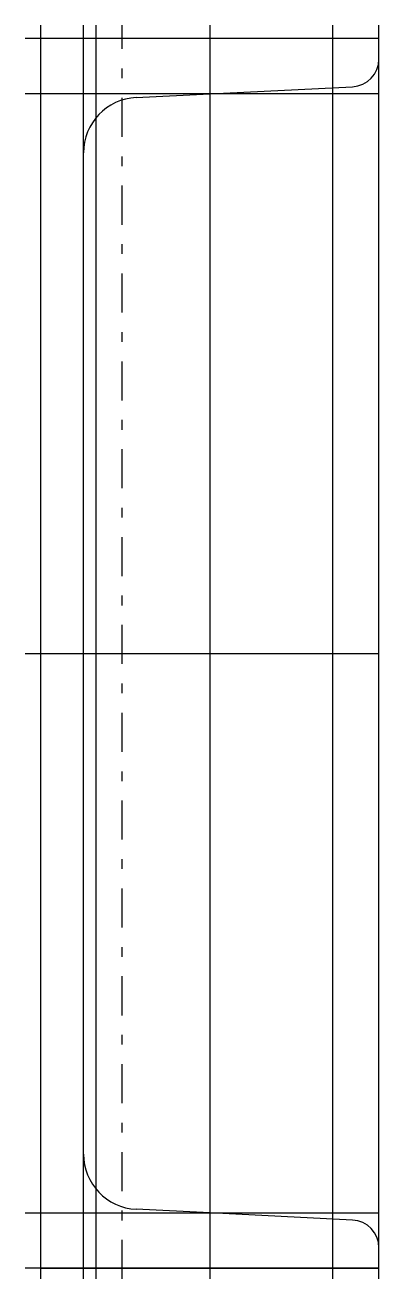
# Model space of a CAD drawing. Extents: x -5 to 110, y -203 to 204.
import ezdxf

# ---------------------------------------------------------------- set-up
doc = ezdxf.new("R2010")
doc.units = 0
doc.linetypes.add('CENTER', pattern=[28.575, 12.7, -6.35, 3.175, -6.35])
doc.layers.get('0').update_dxf_attribs({"linetype": 'CONTINUOUS'})

msp = doc.modelspace()

# ---------------------------------------------------------------- linework, layer by layer
at = {"linetype": 'CONTINUOUS'}
for p, q in [((0, 204.37), (0, -203.46)), ((14, -203.46), (14, 204.37)), ((18, 204.37), (18, -203.46)), ((55, 204.37), (55, -203.46)), ((94.88, 204.37), (94.88, -203.46)), ((110, -203.46), (110, 204.37)), ((110, 200), (-5, 200)), ((110, 200), (0, 200)), ((0, 200), (0, -200)), ((110, 193.31), (110, 200)), ((55, 182), (101.45, 184.32)), ((110, 182), (-5, 182)), ((31.1, 180.81), (55, 182)), ((14, -162.83), (14, 162.83)), ((-5, 0), (110, 0)), ((-5, -182), (110, -182)), ((55, -182), (31.1, -180.81)), ((101.45, -184.32), (55, -182)), ((110, -200), (110, -193.31)), ((110, -200), (-5, -200)), ((0, -200), (110, -200))]:
    msp.add_line(p, q, dxfattribs=at)
at = {"linetype": 'CENTER'}
for p, q in [((26.5, -203.46), (26.5, 204.37)), ((-5, 0), (110, 0))]:
    msp.add_line(p, q, dxfattribs=at)
at = {"linetype": 'CONTINUOUS'}
for centre, radius, start, end in [((101, 193.31), 9, 272.866, 0.008), ((32, 162.83), 18, 92.866, 180.008), ((32, -162.83), 18, 179.992, 267.134), ((101, -193.31), 9, 359.992, 87.134)]:
    msp.add_arc(centre, radius, start, end, dxfattribs=at)

doc.saveas('drawing.dxf')
